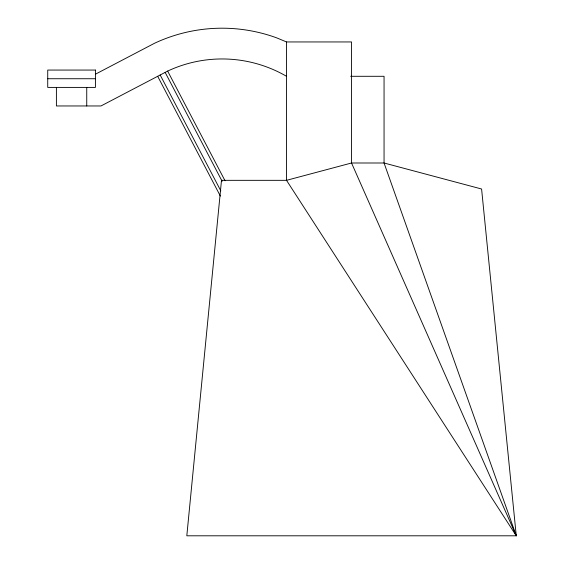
<?xml version="1.0" encoding="UTF-8"?>
<svg xmlns="http://www.w3.org/2000/svg" width="564" height="564" viewBox="0 0 564 564"><rect width="100%" height="100%" fill="white"/><g stroke="black" fill="none" stroke-linecap="round" stroke-linejoin="round"><path stroke-width="0.85" d="M95.415 74.201L154.592 43.231A159.083 159.083 0 0 1 276.741 37.88L286.519 41.947L351.541 41.947L351.541 162.996L516.271 535.8L186.811 535.8L221.49 180.332L286.519 180.332L351.541 162.996L384.056 162.996L481.593 189.003L516.271 535.8L286.519 180.332L286.519 41.947M286.519 76.295A128.324 128.324 0 0 0 167.649 71.085L100.991 105.962L56.4 105.962L56.4 87.406M350.66 76.295L384.056 76.295L384.056 162.996L516.271 535.8M47.728 78.734L95.415 78.734M167.649 71.085L225.036 180.762M165.153 72.389L222.138 181.284M160.176 74.991L220.82 190.893M157.68 76.295L220.362 196.082M86.743 87.406L86.743 105.962M95.415 70.063L47.728 70.063L47.728 87.406L95.415 87.406L95.415 70.063"/></g></svg>
